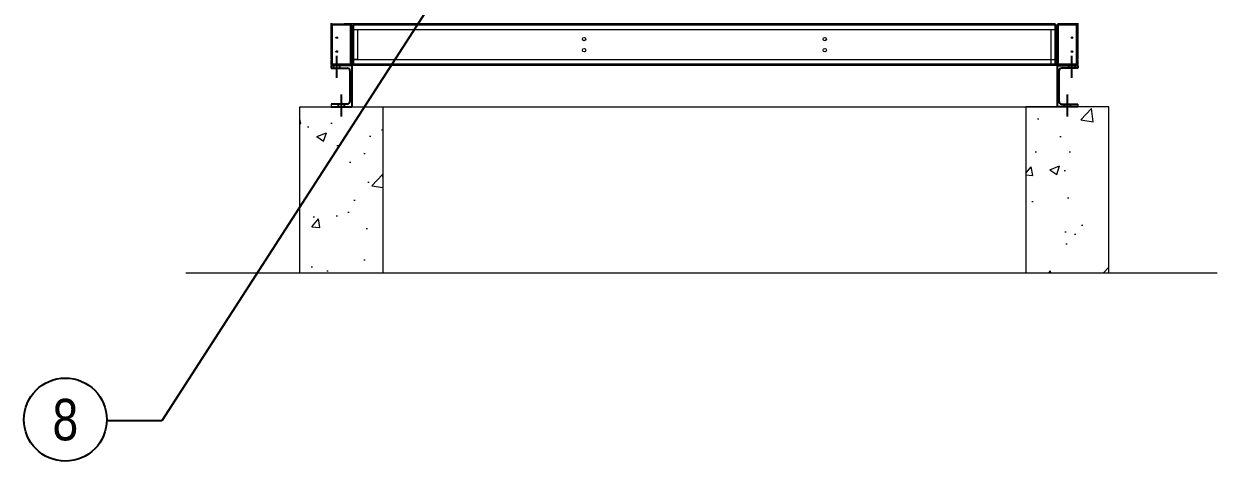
# Model space of a CAD drawing. Header units: millimetres. Extents: x 2142 to 31549, y 1327 to 22122.
# Drawn here: x 19949 to 24263, y 7480 to 9060 of the extents above; entities that cross this region are included whole.
import ezdxf
from ezdxf import colors
from ezdxf.entities.mleader import LeaderData, LeaderLine
from ezdxf.enums import TextEntityAlignment as Align
from ezdxf.math import Vec2, Vec3

# ---------------------------------------------------------------- set-up
doc = ezdxf.new("R2010")
doc.units = ezdxf.units.MM
doc.linetypes.add('CENTERX2', pattern=[4, 2.5, -0.5, 0.5, -0.5])
for name, color, linetype in [('냉각탑_dim', 1, 'Continuous'), ('냉각탑_text', 3, 'Continuous'), ('냉각탑_기초', 23, 'Continuous')]:
    doc.layers.add(name, color=color, linetype=linetype)
doc.styles.get("Standard").update_dxf_attribs({"font": 'arial.ttf'})

# ---------------------------------------------------------------- blocks, each defined once
blk = doc.blocks.new('2')
at = {"color": 7, "lineweight": 20, "ltscale": 0.003688}
blk.add_line((21059.2, 9055.2), (21059.2, 9061.8), dxfattribs=at)
at = {"color": 7, "lineweight": 20, "ltscale": 0.001198}
blk.add_line((21062.7, 9059.7), (21062.7, 9061.8), dxfattribs=at)
at = {"color": 7, "lineweight": 20, "ltscale": 0.000888889}
for p, q in [((21106.2, 9061.4), (21106.2, 9059.8)), ((21973.2, 9061.4), (21973.2, 9059.8))]:
    blk.add_line(p, q, dxfattribs=at)
at = {"color": 7, "lineweight": 20, "ltscale": 0.001199}
blk.add_line((23755.7, 9061.8), (23755.7, 9059.7), dxfattribs=at)
at = {"color": 7, "lineweight": 20, "ltscale": 0.003722}
blk.add_line((23759.2, 9061.8), (23759.2, 9055.1), dxfattribs=at)
blk.add_line((23759.2, 9061.8), (23759.2, 9055.1), dxfattribs=at)
at = {"color": 7, "lineweight": 20, "ltscale": 0.0085}
for p, q in [((21059.2, 9039.8), (21059.2, 9055.1)), ((21062.4, 9039.8), (21062.4, 9055.1)), ((21140.9, 9055.1), (21140.9, 9039.8)), ((23677.5, 9037.8), (23662.2, 9037.8)), ((23677.5, 9039.8), (23677.5, 9055.1)), ((23756, 9055.1), (23756, 9039.8)), ((23759.2, 9055.1), (23759.2, 9039.8)), ((21140.9, 8931.8), (21156.2, 8931.8)), ((21059.2, 8914.5), (21059.2, 8929.8)), ((21062.4, 8914.5), (21062.4, 8929.8)), ((21140.9, 8929.8), (21140.9, 8914.5)), ((23662.2, 8914.5), (23677.5, 8914.5)), ((23677.5, 8914.5), (23677.5, 8929.8)), ((23756, 8929.8), (23756, 8914.5)), ((23759.2, 8929.8), (23759.2, 8914.5))]:
    blk.add_line(p, q, dxfattribs=at)
at = {"color": 7, "lineweight": 20, "ltscale": 0.001778}
for p, q in [((21059.2, 9039.8), (21062.4, 9039.8)), ((23682.2, 9055.1), (23679, 9055.1)), ((23759.2, 9039.8), (23756, 9039.8)), ((21059.2, 8929.8), (21062.4, 8929.8)), ((21136.2, 8914.5), (21139.4, 8914.5)), ((23759.2, 8929.8), (23756, 8929.8))]:
    blk.add_line(p, q, dxfattribs=at)
at = {"color": 7, "lineweight": 20, "ltscale": 0.06}
for p, q in [((21059.2, 8931.8), (21059.2, 9039.8)), ((21140.9, 9039.8), (21140.9, 8931.8)), ((21156.2, 8931.8), (21156.2, 9039.8)), ((23759.2, 9039.8), (23759.2, 8931.8))]:
    blk.add_line(p, q, dxfattribs=at)
at = {"color": 7, "lineweight": 20, "ltscale": 0.069}
for p, q in [((21062.7, 8931.8), (21062.7, 9056)), ((23755.7, 9056), (23755.7, 8931.8))]:
    blk.add_line(p, q, dxfattribs=at)
at = {"color": 7, "lineweight": 20, "ltscale": 0.036444}
for p, q in [((21063.9, 9059.8), (21129.5, 9059.8)), ((21063.9, 9056.6), (21129.5, 9056.6)), ((21129.5, 9055.1), (21063.9, 9055.1)), ((23754.5, 9059.8), (23688.9, 9059.8)), ((23754.5, 9056.6), (23688.9, 9056.6)), ((23754.5, 9055.1), (23688.9, 9055.1)), ((21129.5, 8914.5), (21063.9, 8914.5)), ((21063.9, 8914.5), (21129.5, 8914.5)), ((21063.9, 8913), (21129.5, 8913)), ((21063.9, 8909.8), (21129.5, 8909.8)), ((21063.9, 8909.8), (21129.5, 8909.8)), ((23754.5, 8914.5), (23688.9, 8914.5)), ((23688.9, 8914.5), (23754.5, 8914.5)), ((23754.5, 8913), (23688.9, 8913)), ((23754.5, 8909.8), (23688.9, 8909.8))]:
    blk.add_line(p, q, dxfattribs=at)
at = {"color": 7, "lineweight": 20, "ltscale": 0.078111}
for p, q in [((21063.9, 9055.1), (21063.9, 8914.5)), ((21129.5, 8914.5), (21129.5, 9055.1)), ((21134.2, 8914.5), (21134.2, 9055.1)), ((23684.2, 9055.1), (23684.2, 8914.5)), ((23688.9, 9055.1), (23688.9, 8914.5)), ((23754.5, 8914.5), (23754.5, 9055.1)), ((23754.5, 9055.1), (23754.5, 8914.5))]:
    blk.add_line(p, q, dxfattribs=at)
at = {"color": 7, "lineweight": 20, "ltscale": 0.000834306}
for p, q in [((21097.7, 9056.6), (21097.7, 9055.1)), ((23715.2, 9056.6), (23715.2, 9055.1)), ((23717.2, 9055.1), (23717.2, 9056.6))]:
    blk.add_line(p, q, dxfattribs=at)
at = {"color": 7, "lineweight": 20, "ltscale": 0.000833331}
for p, q in [((21101.2, 9056.6), (21101.2, 9055.1)), ((21103.2, 9056.6), (21103.2, 9055.1)), ((21106.7, 9056.6), (21106.7, 9055.1)), ((21123.2, 9055.1), (21123.2, 9056.6)), ((23695.2, 9055.1), (23695.2, 9056.6)), ((23711.7, 9056.6), (23711.7, 9055.1)), ((23720.7, 9055.1), (23720.7, 9056.6))]:
    blk.add_line(p, q, dxfattribs=at)
at = {"color": 7, "lineweight": 20, "ltscale": 0.481667}
blk.add_line((21973.2, 9059.8), (21106.2, 9059.8), dxfattribs=at)
at = {"color": 7, "lineweight": 20, "ltscale": 0.002611}
for p, q in [((21134.2, 9055.1), (21129.5, 9055.1)), ((21136.2, 9055.1), (21140.9, 9055.1)), ((21140.9, 9059.8), (21140.9, 9055.1)), ((23677.5, 9059.8), (23677.5, 9055.1)), ((23682.2, 9037.8), (23677.5, 9037.8)), ((23684.2, 9055.1), (23688.9, 9055.1)), ((21136.2, 8931.8), (21140.9, 8931.8)), ((21134.2, 8914.5), (21129.5, 8914.5)), ((21140.9, 8914.5), (21140.9, 8909.8)), ((23677.5, 8914.5), (23677.5, 8909.8)), ((23682.2, 8914.5), (23677.5, 8914.5)), ((23684.2, 8914.5), (23688.9, 8914.5))]:
    blk.add_line(p, q, dxfattribs=at)
at = {"color": 7, "lineweight": 20, "ltscale": 0.0685}
for p, q in [((21136.2, 9055.1), (21136.2, 8931.8)), ((23662.2, 9037.8), (23662.2, 8914.5)), ((23677.5, 8914.5), (23677.5, 9037.8)), ((23682.2, 8914.5), (23682.2, 9037.8))]:
    blk.add_line(p, q, dxfattribs=at)
at = {"color": 7, "lineweight": 20}
for p, q in [((23677.5, 9059.8), (21140.9, 9059.8)), ((23677.5, 9055.1), (21140.9, 9055.1)), ((21140.9, 9039.8), (23677.5, 9039.8)), ((23677.5, 8929.8), (21140.9, 8929.8)), ((23677.5, 8914.5), (21140.9, 8914.5)), ((23677.5, 8909.8), (21140.9, 8909.8))]:
    blk.add_line(p, q, dxfattribs=at)
at = {"color": 7, "lineweight": 20, "ltscale": 0.009611}
for p, q in [((23677.5, 9055.1), (23677.5, 9037.8)), ((23679, 9055.1), (23679, 9037.8)), ((23682.2, 9037.8), (23682.2, 9055.1)), ((21136.2, 8931.8), (21136.2, 8914.5)), ((21139.4, 8914.5), (21139.4, 8931.8))]:
    blk.add_line(p, q, dxfattribs=at)
at = {"color": 7, "lineweight": 20, "ltscale": 0.000833333}
for p, q in [((23679, 9055.1), (23677.5, 9055.1)), ((21061.2, 8931.8), (21062.7, 8931.8)), ((23757.2, 8931.8), (23755.7, 8931.8)), ((21099.2, 8913.3), (21097.7, 8913.3)), ((21106.7, 8913.3), (21105.2, 8913.3)), ((21129.5, 8914.5), (21131, 8914.5)), ((21140.9, 8914.5), (21139.4, 8914.5)), ((23688.9, 8914.5), (23687.4, 8914.5)), ((23711.7, 8913.3), (23713.2, 8913.3)), ((23719.2, 8913.3), (23720.7, 8913.3))]:
    blk.add_line(p, q, dxfattribs=at)
at = {"color": 7, "lineweight": 20, "ltscale": 0.060001}
blk.add_line((23759.2, 9039.8), (23759.2, 8931.8), dxfattribs=at)
at = {"color": 7, "lineweight": 20, "ltscale": 0.001944}
for p, q in [((21062.7, 8931.8), (21059.2, 8931.8)), ((23755.7, 8931.8), (23759.2, 8931.8)), ((21097.7, 8913.3), (21101.2, 8913.3)), ((23720.7, 8913.3), (23717.2, 8913.3))]:
    blk.add_line(p, q, dxfattribs=at)
at = {"color": 7, "lineweight": 20, "ltscale": 0.001111}
for p, q in [((21059.2, 8931.8), (21061.2, 8931.8)), ((21140.9, 8931.8), (21140.9, 8929.8)), ((23757.2, 8931.8), (23759.2, 8931.8)), ((21103.2, 8913.3), (21105.2, 8913.3)), ((21136.2, 8929.8), (21134.2, 8929.8)), ((23684.2, 8929.8), (23682.2, 8929.8)), ((23713.2, 8913.3), (23715.2, 8913.3))]:
    blk.add_line(p, q, dxfattribs=at)
at = {"color": 7, "lineweight": 20, "ltscale": 0.010111}
for p, q in [((21062.7, 8913.6), (21062.7, 8931.8)), ((23755.7, 8931.8), (23755.7, 8913.6)), ((23755.7, 8931.8), (23755.7, 8913.6))]:
    blk.add_line(p, q, dxfattribs=at)
at = {"color": 1, "linetype": 'CENTERX2', "ltscale": 50}
for p, q in [((21080.2, 8864.8), (21080.2, 8944.8)), ((23738.2, 8864.8), (23738.2, 8944.8)), ((21096.7, 8724.8), (21096.7, 8804.8)), ((23721.7, 8724.8), (23721.7, 8804.8))]:
    blk.add_line(p, q, dxfattribs=at)
at = {"color": 7, "lineweight": 20, "ltscale": 0.000632501}
blk.add_line((21059.2, 8913.3), (21059.2, 8914.5), dxfattribs=at)
at = {"color": 7, "lineweight": 25, "ltscale": 0.008333}
for p, q in [((21059.2, 8909.8), (21059.2, 8899.8)), ((23759.2, 8909.8), (23759.2, 8899.8))]:
    blk.add_line(p, q, dxfattribs=at)
at = {"color": 7, "lineweight": 25, "ltscale": 0.125}
for p, q in [((21134.2, 8909.8), (21059.2, 8909.8)), ((23684.2, 8909.8), (23759.2, 8909.8)), ((21059.2, 8759.8), (21134.2, 8759.8)), ((23759.2, 8759.8), (23684.2, 8759.8))]:
    blk.add_line(p, q, dxfattribs=at)
at = {"color": 7, "lineweight": 25, "ltscale": 0.05125}
for p, q in [((21059.2, 8899.8), (21117.7, 8899.8)), ((23759.2, 8899.8), (23700.7, 8899.8)), ((21117.7, 8769.8), (21059.2, 8769.8)), ((23700.7, 8769.8), (23759.2, 8769.8))]:
    blk.add_line(p, q, dxfattribs=at)
at = {"color": 7, "lineweight": 20, "ltscale": 0.000665759}
blk.add_line((21062.7, 8909.8), (21063.9, 8909.8), dxfattribs=at)
at = {"color": 7, "lineweight": 20, "ltscale": 0.00066576}
blk.add_line((21062.7, 8909.8), (21063.9, 8909.8), dxfattribs=at)
at = {"color": 7, "lineweight": 20, "ltscale": 0.019278}
for p, q in [((21063, 8913.3), (21097.7, 8913.3)), ((21097.7, 8913.3), (21063, 8913.3)), ((23720.7, 8913.3), (23755.4, 8913.3)), ((23755.4, 8913.3), (23720.7, 8913.3))]:
    blk.add_line(p, q, dxfattribs=at)
for p, q in [((21069.2, 8899.8), (21069.2, 8909.8)), ((21091.2, 8899.8), (21091.2, 8909.8)), ((23727.2, 8899.8), (23727.2, 8909.8)), ((23749.2, 8899.8), (23749.2, 8909.8)), ((21085.7, 8759.8), (21085.7, 8769.8)), ((21107.7, 8759.8), (21107.7, 8769.8)), ((23710.7, 8759.8), (23710.7, 8769.8)), ((23732.7, 8759.8), (23732.7, 8769.8))]:
    blk.add_line(p, q)
at = {"color": 7, "lineweight": 20, "ltscale": 0.000666669}
for p, q in [((21097.7, 8914.5), (21097.7, 8913.3)), ((21106.7, 8914.5), (21106.7, 8913.3))]:
    blk.add_line(p, q, dxfattribs=at)
at = {"color": 7, "lineweight": 20, "ltscale": 0.000667645}
for p, q in [((21101.2, 8914.5), (21101.2, 8913.3)), ((21105.2, 8913.3), (21105.2, 8914.5)), ((23715.2, 8913.3), (23715.2, 8914.5))]:
    blk.add_line(p, q, dxfattribs=at)
at = {"color": 7, "lineweight": 20, "ltscale": 0.00066667}
for p, q in [((21103.2, 8914.5), (21103.2, 8913.3)), ((23713.2, 8914.5), (23713.2, 8913.3)), ((23717.2, 8913.3), (23717.2, 8914.5))]:
    blk.add_line(p, q, dxfattribs=at)
at = {"color": 7, "lineweight": 20, "ltscale": 0.013167}
for p, q in [((21130.4, 8913.3), (21106.7, 8913.3)), ((23711.7, 8913.3), (23688, 8913.3))]:
    blk.add_line(p, q, dxfattribs=at)
at = {"color": 7, "lineweight": 20, "ltscale": 0.000166667}
for p, q in [((21106.7, 8913.3), (21106.7, 8913)), ((23711.7, 8913.3), (23711.7, 8913))]:
    blk.add_line(p, q, dxfattribs=at)
at = {"color": 7, "lineweight": 25, "ltscale": 0.091667}
for p, q in [((21127.7, 8889.8), (21127.7, 8779.8)), ((23690.7, 8889.8), (23690.7, 8779.8))]:
    blk.add_line(p, q, dxfattribs=at)
at = {"color": 7, "lineweight": 20, "ltscale": 0.006332}
blk.add_line((21140.9, 8909.8), (21129.5, 8909.8), dxfattribs=at)
at = {"color": 7, "lineweight": 20, "ltscale": 0.003809}
for p, q in [((21140.9, 8913.3), (21134, 8913.3)), ((23684.4, 8913.3), (23677.5, 8913.3))]:
    blk.add_line(p, q, dxfattribs=at)
at = {"ltscale": 25}
for p, q in [((21134.2, 8909.8), (21134.2, 8759.8)), ((23684.2, 8909.8), (23684.2, 8759.8))]:
    blk.add_line(p, q, dxfattribs=at)
at = {"color": 7, "lineweight": 20, "ltscale": 0.006333}
blk.add_line((23688.9, 8909.8), (23677.5, 8909.8), dxfattribs=at)
at = {"color": 7, "lineweight": 20, "ltscale": 0.000667643}
for p, q in [((23711.7, 8913.3), (23711.7, 8914.5)), ((23720.7, 8913.3), (23720.7, 8914.5))]:
    blk.add_line(p, q, dxfattribs=at)
at = {"color": 7, "lineweight": 20, "ltscale": 0.00066766}
blk.add_line((23711.7, 8913.3), (23711.7, 8914.5), dxfattribs=at)
at = {"color": 7, "lineweight": 20, "ltscale": 0.000666671}
for p, q in [((23755.7, 8909.8), (23754.5, 8909.8)), ((23759.2, 8914.5), (23759.2, 8913.3))]:
    blk.add_line(p, q, dxfattribs=at)
at = {"color": 7, "lineweight": 15, "ltscale": 0.0625}
for p, q in [((21059.2, 8769.8), (21059.2, 8759.8)), ((23759.2, 8769.8), (23759.2, 8759.8))]:
    blk.add_line(p, q, dxfattribs=at)
at = {"lineweight": 5}
blk.add_line((21134.2, 8759.8), (23684.2, 8759.8), dxfattribs=at)
at = {"color": 7, "lineweight": 20}
for centre, radius in [((21080.2, 9009.8), 3), ((21974.2, 9004.8), 6), ((22844.2, 9004.8), 6), ((23738.2, 9009.8), 3), ((21080.2, 8959.8), 3), ((21974.2, 8964.8), 6), ((22844.2, 8964.8), 6), ((23738.2, 8959.8), 3)]:
    blk.add_circle(centre, radius, dxfattribs=at)
for centre, radius, start, end in [((21063.9, 9055.1), 4.7, 90, 180), ((21063.9, 9055.1), 1.5, 90, 180), ((21129.5, 9055.1), 4.7, 0, 90), ((21129.5, 9055.1), 1.5, 0, 90), ((23688.9, 9055.1), 4.7, 90, 180), ((23688.9, 9055.1), 1.5, 90, 180), ((23754.5, 9055.1), 4.7, 0, 90), ((23754.5, 9055.1), 1.5, 0, 90), ((21063.9, 8914.5), 4.7, 180, 270), ((21062.7, 8913.3), 3.5, 180, 270), ((21063.9, 8914.5), 1.5, 180, 270), ((21097.7, 8913.3), 3.5, 270, 270.9147), ((21097.7, 8913.3), 1.5, 348.463, 0), ((21097.7, 8913.3), 3.5, 355.0829, 0), ((21129.5, 8914.5), 1.5, 270, 0), ((21129.5, 8914.5), 4.7, 270, 0), ((23688.9, 8914.5), 4.7, 180, 270), ((23688.9, 8914.5), 1.5, 180, 270), ((23720.7, 8913.3), 3.5, 180, 184.9171), ((23720.7, 8913.3), 1.5, 180, 191.537), ((23720.7, 8913.3), 3.5, 269.0991, 270), ((23754.5, 8914.5), 1.5, 270, 0), ((23754.5, 8914.5), 4.7, 270, 0), ((23755.7, 8913.3), 3.5, 270, 0)]:
    blk.add_arc(centre, radius, start, end, dxfattribs=at)
at = {"color": 7, "lineweight": 25}
for centre, start, end in [((21117.7, 8889.8), 0, 90), ((23700.7, 8889.8), 90, 180), ((21117.7, 8779.8), 270, 0), ((23700.7, 8779.8), 180, 270)]:
    blk.add_arc(centre, 10, start, end, dxfattribs=at)

msp = doc.modelspace()

# ---------------------------------------------------------------- hatches: boundary and pattern name
at = {"layer": '냉각탑_기초', "lineweight": 20, "ltscale": 30}
h = msp.add_hatch(dxfattribs=at)
h.set_pattern_fill('AR-CONC', color=256, scale=50, style=0)
h.set_pattern_definition([(50, (6318.18, -7781.5), (358.63, -31.376), [37.5, -412.5]), (355, (6318.18, -7781.5), (-69.3757, 376.096), [30, -330]), (100.4514, (6348.07, -7784.1), (289.2547, 344.72), [31.87, -350.571]), (46.1842, (6318.2, -7681.5), (533.6205, -82.7595), [56.25, -618.75]), (96.6356, (6362.65, -7688.4), (467.331, 487.059), [47.805, -525.856]), (351.1842, (6318.2, -7681.5), (467.331, 487.059), [45, -495]), (21, (6368.18, -7706.5), (298.4535, -201.3094), [37.5, -412.5]), (326, (6368.18, -7706.5), (121.6577, 362.575), [30, -330]), (71.4514, (6393.05, -7723.27), (420.1113, 161.265), [31.87, -350.571]), (37.5, (6318.18, -7781.49), (6.0799, 166.4469), [0, -326, 0, -335, 0, -331.25]), (7.5, (6318.18, -7781.49), (131.5348, 197.2059), [0, -191, 0, -318.5, 0, -126.25]), (327.5, (6206.68, -7781.49), (266.9112, -11.2774), [0, -125, 0, -390, 0, -517.5]), (317.5, (6156.68, -7781.5), (291.593, 50.0525), [0, -162.5, 0, -259, 0, -367.5])])
h.paths.add_polyline_path([(21246.7, 8759.8), (20946.7, 8759.8), (20946.7, 8159.8), (21246.7, 8159.8)])
h = msp.add_hatch(dxfattribs=at)
h.set_pattern_fill('AR-CONC', color=256, scale=50, style=0)
h.set_pattern_definition([(50, (6813.18, -7781.5), (358.63, -31.376), [37.5, -412.5]), (355, (6813.18, -7781.5), (-69.3757, 376.096), [30, -330]), (100.4514, (6843.07, -7784.1), (289.2547, 344.72), [31.87, -350.571]), (46.1842, (6813.2, -7681.5), (533.6205, -82.7595), [56.25, -618.75]), (96.6356, (6857.65, -7688.4), (467.331, 487.059), [47.805, -525.856]), (351.1842, (6813.2, -7681.5), (467.331, 487.059), [45, -495]), (21, (6863.18, -7706.5), (298.4535, -201.3094), [37.5, -412.5]), (326, (6863.18, -7706.5), (121.6577, 362.575), [30, -330]), (71.4514, (6888.05, -7723.27), (420.1113, 161.265), [31.87, -350.571]), (37.5, (6813.18, -7781.49), (6.0799, 166.4469), [0, -326, 0, -335, 0, -331.25]), (7.5, (6813.18, -7781.49), (131.5348, 197.2059), [0, -191, 0, -318.5, 0, -126.25]), (327.5, (6701.68, -7781.49), (266.9112, -11.2774), [0, -125, 0, -390, 0, -517.5]), (317.5, (6651.68, -7781.5), (291.593, 50.0525), [0, -162.5, 0, -259, 0, -367.5])])
h.paths.add_polyline_path([(23571.7, 8759.8), (23871.7, 8759.8), (23871.7, 8159.8), (23571.7, 8159.8)])

# ---------------------------------------------------------------- linework, layer by layer
at = {"layer": '냉각탑_dim', "linetype": 'ByBlock', "lineweight": -3}
msp.add_circle((20098.7, 7629.7), 150, dxfattribs=at)
at = {"layer": '냉각탑_기초', "lineweight": 20, "ltscale": 30}
msp.add_line((20534.6, 8159.8), (24263.1, 8159.8), dxfattribs=at)
for points in [[(20946.7, 8159.8), (20946.7, 8759.8), (21246.7, 8759.8), (21246.7, 8159.8)], [(23871.7, 8159.8), (23871.7, 8759.8), (23571.7, 8759.8), (23571.7, 8159.8)]]:
    msp.add_lwpolyline(points, dxfattribs=at)

# ---------------------------------------------------------------- block references
msp.add_blockref('2', (0, 0))

# ---------------------------------------------------------------- texts
at = {"layer": '냉각탑_text', "width": 0.8}
msp.add_text('8', height=150, dxfattribs=at).set_placement((20098.7, 7629.7), align=Align.MIDDLE_CENTER)

# ---------------------------------------------------------------- leaders
at = {"layer": '냉각탑_dim', "lineweight": -3}
ml = msp.add_multileader_mtext('Standard', dxfattribs=at)
ml.set_content('')
ml.set_leader_properties(color=256)
ml.build(insert=Vec2(0, 0))
ml.multileader.update_dxf_attribs({"text_right_attachment_type": 6, "dogleg_length": 5, "arrow_head_size": 180, "scale": 30})
ctx = ml.context
ctx.base_point, ctx.scale, ctx.char_height, ctx.arrow_head_size, ctx.landing_gap_size, ctx.plane_origin = Vec3(20248.6, 7625), 30, 7.18, 180, 3.59, Vec3(21753.5, 7950.7)
ctx.right_attachment, ctx.text_align_type = 6, 2
notes = []
notes.append((ctx, [(0, (1, 1, 0), (20448.1, 7625), (-1, 0), 199.5, [(0, [(21623.5, 9447.6)], 0, [])])]))
ctx.mtext, ml.multileader.dxf.content_type = None, 0
for ctx, leaders in notes:
    for number, flags, end, landing, length, lines in leaders:
        leader = LeaderData()
        leader.index, (leader.has_last_leader_line, leader.has_dogleg_vector, leader.attachment_direction) = number, flags
        leader.last_leader_point, leader.dogleg_vector, leader.dogleg_length = Vec3(end), Vec3(landing), length
        for number, points, colour, breaks in lines:
            line = LeaderLine()
            line.index, line.vertices, line.color, line.breaks = number, Vec3.list(points), colors.encode_raw_color(colour), breaks
            leader.lines.append(line)
        ctx.leaders.append(leader)

doc.saveas('drawing.dxf')
